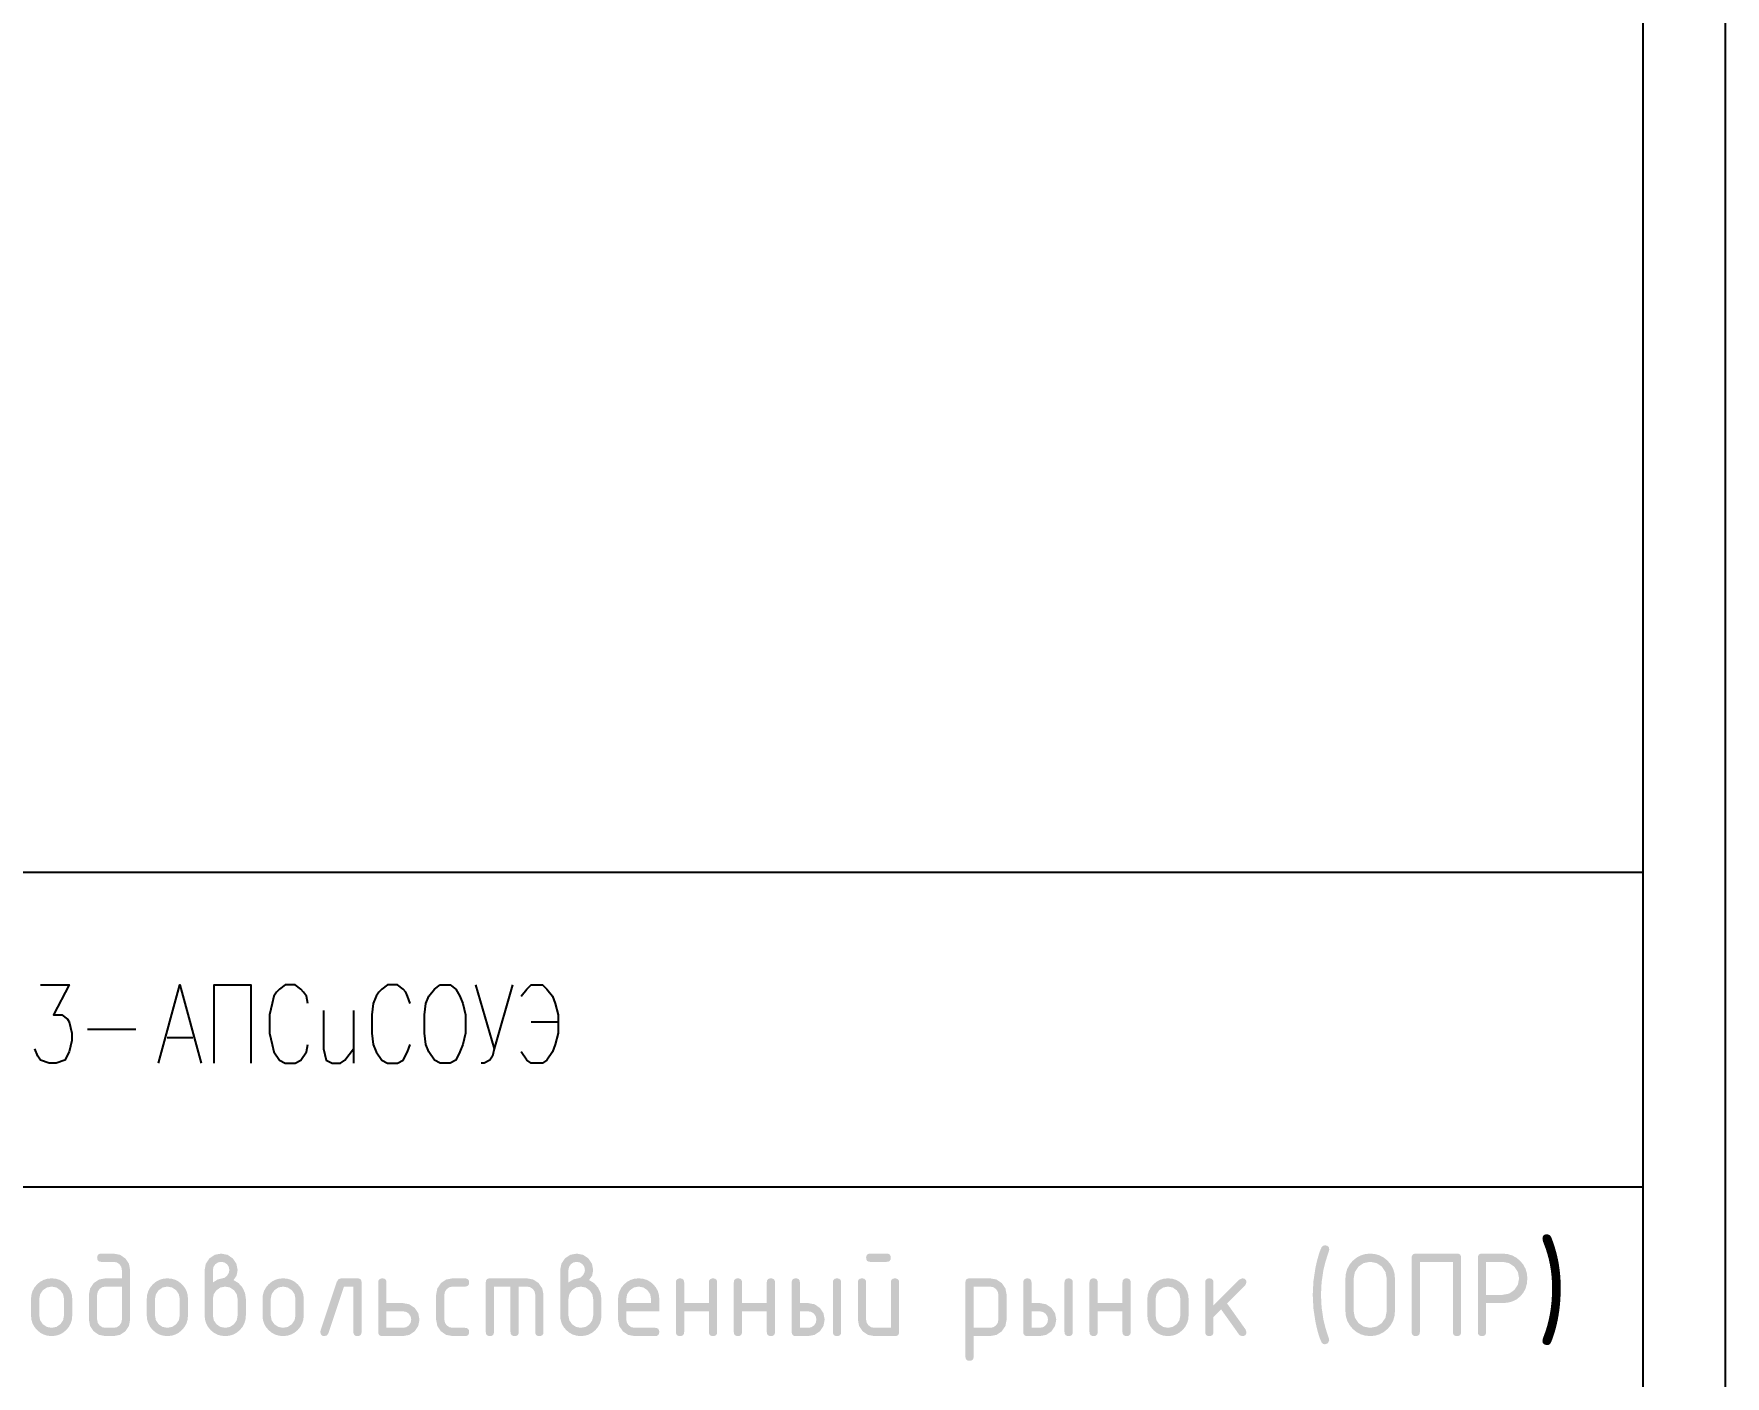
# Model space of a CAD drawing. Header units: millimetres. Extents: x 0 to 420, y 0 to 297.
# Drawn here: x 369.6 to 419.9, y 39 to 79 of the extents above; entities that cross this region are included whole.
import ezdxf

# ---------------------------------------------------------------- set-up
doc = ezdxf.new("R2010")
doc.units = ezdxf.units.MM
doc.layers.get('0').update_dxf_attribs({"linetype": 'CONTINUOUS'})
doc.styles.get("Standard").update_dxf_attribs({"font": 'STANDARD'})

msp = doc.modelspace()

# ---------------------------------------------------------------- hatches: boundary and pattern name
at = {"true_color": 0x000007}
for points in [[(407.910443, 41.445324), (407.928633, 41.074563), (407.983204, 40.706696), (408.045215, 40.454653), (408.146915, 40.138944), (408.156285, 40.094296), (408.118803, 40.007755), (408.031159, 39.971375), (407.966254, 39.985844), (407.92698, 40.029252), (407.877164, 40.149994), (407.830241, 40.292389), (407.786213, 40.456591), (407.745079, 40.642755), (407.685065, 41.040526), (407.665152, 41.445324), (407.685065, 41.849159), (407.745079, 42.246791), (407.786213, 42.433042), (407.830241, 42.597433), (407.877164, 42.740017), (407.92698, 42.860845), (407.966254, 42.904254), (408.031159, 42.918723), (408.085824, 42.910989), (408.124935, 42.887855), (408.148439, 42.849425), (408.156285, 42.795802), (408.146915, 42.751153), (408.045215, 42.435238), (407.983204, 42.183402), (407.928633, 41.81581)], [(410.732865, 42.672881), (411.960973, 42.672881), (412.014595, 42.665147), (412.053025, 42.642013), (412.076159, 42.603583), (412.083894, 42.54996), (412.083894, 40.340138), (412.076159, 40.286282), (412.053025, 40.247878), (412.014595, 40.224874), (411.960973, 40.217217), (411.907117, 40.224874), (411.868713, 40.247878), (411.845708, 40.286282), (411.838052, 40.340138), (411.838052, 42.42759), (410.855786, 42.42759), (410.855786, 40.340138), (410.848052, 40.286282), (410.824918, 40.247878), (410.786488, 40.224874), (410.732865, 40.217217), (410.679328, 40.224874), (410.641088, 40.247878), (410.618143, 40.286282), (410.610495, 40.340138), (410.610495, 42.54996), (410.618143, 42.603583), (410.641088, 42.642013), (410.679328, 42.665147)], [(378.72699, 41.936457), (379.218122, 41.936457), (379.271745, 41.928723), (379.310175, 41.905589), (379.333309, 41.867159), (379.341043, 41.813536), (379.341043, 40.340138), (379.333309, 40.286282), (379.310175, 40.247878), (379.271745, 40.224874), (379.218122, 40.217217), (379.164586, 40.224874), (379.126345, 40.247878), (379.103401, 40.286282), (379.095753, 40.340138), (379.095753, 41.690615), (378.814633, 41.690615), (378.351612, 40.301002), (378.308617, 40.238025), (378.235857, 40.217217), (378.18232, 40.224977), (378.144079, 40.248292), (378.121135, 40.287213), (378.113487, 40.341791), (378.118999, 40.379274), (378.60462, 41.835585), (378.651749, 41.911239)], [(381.805326, 41.445324), (381.805326, 40.70835), (381.82324, 40.614781), (381.877535, 40.535268), (381.957323, 40.480973), (382.051168, 40.463059), (382.41938, 40.463059), (382.473002, 40.455325), (382.511432, 40.432191), (382.534566, 40.393761), (382.542301, 40.340138), (382.534566, 40.286282), (382.511432, 40.247878), (382.473002, 40.224874), (382.41938, 40.217217), (382.051168, 40.217217), (381.860585, 40.25277), (381.702248, 40.35943), (381.595588, 40.517767), (381.560035, 40.70835), (381.560035, 41.445324), (381.595588, 41.635425), (381.702248, 41.793693), (381.860585, 41.900628), (382.051168, 41.936457), (382.41938, 41.936457), (382.473002, 41.928723), (382.511432, 41.905589), (382.534566, 41.867159), (382.542301, 41.813536), (382.534566, 41.759681), (382.511432, 41.721277), (382.473002, 41.698272), (382.41938, 41.690615), (382.051168, 41.690615), (381.956221, 41.672563), (381.876984, 41.618957), (381.823171, 41.539582)], [(383.161134, 41.936457), (384.266321, 41.936457), (384.455319, 41.900559), (384.614138, 41.793141), (384.721556, 41.634322), (384.757454, 41.445324), (384.757454, 40.340138), (384.749719, 40.286282), (384.726586, 40.247878), (384.688156, 40.224874), (384.634533, 40.217217), (384.580996, 40.224874), (384.542755, 40.247878), (384.519811, 40.286282), (384.512163, 40.340138), (384.512163, 41.445324), (384.494386, 41.54096), (384.441056, 41.62006), (384.361957, 41.672907), (384.266321, 41.690615), (384.02103, 41.690615), (384.02103, 40.340138), (384.013296, 40.286282), (383.990162, 40.247878), (383.951732, 40.224874), (383.898109, 40.217217), (383.844254, 40.224874), (383.805849, 40.247878), (383.782845, 40.286282), (383.775188, 40.340138), (383.775188, 41.690615), (383.284055, 41.690615), (383.284055, 40.340138), (383.276321, 40.286282), (383.253187, 40.247878), (383.214757, 40.224874), (383.161134, 40.217217), (383.107597, 40.224874), (383.069357, 40.247878), (383.046413, 40.286282), (383.038764, 40.340138), (383.038764, 41.813536), (383.046413, 41.867159), (383.069357, 41.905589), (383.107597, 41.928723)], [(388.946787, 40.954192), (388.946787, 40.340138), (388.939053, 40.286282), (388.915919, 40.247878), (388.877489, 40.224874), (388.823866, 40.217217), (388.770329, 40.224874), (388.732089, 40.247878), (388.709144, 40.286282), (388.701496, 40.340138), (388.701496, 41.813536), (388.709144, 41.867159), (388.732089, 41.905589), (388.770329, 41.928723), (388.823866, 41.936457), (388.877489, 41.928723), (388.915919, 41.905589), (388.939053, 41.867159), (388.946787, 41.813536), (388.946787, 41.199482), (389.683762, 41.199482), (389.683762, 41.813536), (389.69141, 41.867159), (389.714354, 41.905589), (389.752595, 41.928723), (389.806132, 41.936457), (389.859755, 41.928723), (389.898185, 41.905589), (389.921319, 41.867159), (389.929053, 41.813536), (389.929053, 40.340138), (389.921319, 40.286282), (389.898185, 40.247878), (389.859755, 40.224874), (389.806132, 40.217217), (389.752595, 40.224874), (389.714354, 40.247878), (389.69141, 40.286282), (389.683762, 40.340138), (389.683762, 40.954192)], [(390.670061, 40.954192), (390.670061, 40.340138), (390.662327, 40.286282), (390.639193, 40.247878), (390.600763, 40.224874), (390.54714, 40.217217), (390.493603, 40.224874), (390.455363, 40.247878), (390.432418, 40.286282), (390.42477, 40.340138), (390.42477, 41.813536), (390.432418, 41.867159), (390.455363, 41.905589), (390.493603, 41.928723), (390.54714, 41.936457), (390.600763, 41.928723), (390.639193, 41.905589), (390.662327, 41.867159), (390.670061, 41.813536), (390.670061, 41.199482), (391.407036, 41.199482), (391.407036, 41.813536), (391.414684, 41.867159), (391.437628, 41.905589), (391.475869, 41.928723), (391.529406, 41.936457), (391.583029, 41.928723), (391.621459, 41.905589), (391.644593, 41.867159), (391.652327, 41.813536), (391.652327, 40.340138), (391.644593, 40.286282), (391.621459, 40.247878), (391.583029, 40.224874), (391.529406, 40.217217), (391.475869, 40.224874), (391.437628, 40.247878), (391.414684, 40.286282), (391.407036, 40.340138), (391.407036, 40.954192)], [(401.261892, 40.954192), (401.261892, 40.340138), (401.254157, 40.286282), (401.231024, 40.247878), (401.192593, 40.224874), (401.138971, 40.217217), (401.085434, 40.224874), (401.047193, 40.247878), (401.024249, 40.286282), (401.016601, 40.340138), (401.016601, 41.813536), (401.024249, 41.867159), (401.047193, 41.905589), (401.085434, 41.928723), (401.138971, 41.936457), (401.192593, 41.928723), (401.231024, 41.905589), (401.254157, 41.867159), (401.261892, 41.813536), (401.261892, 41.199482), (401.998866, 41.199482), (401.998866, 41.813536), (402.006515, 41.867159), (402.029459, 41.905589), (402.067699, 41.928723), (402.121236, 41.936457), (402.174859, 41.928723), (402.213289, 41.905589), (402.236423, 41.867159), (402.244157, 41.813536), (402.244157, 40.340138), (402.236423, 40.286282), (402.213289, 40.247878), (402.174859, 40.224874), (402.121236, 40.217217), (402.067699, 40.224874), (402.029459, 40.247878), (402.006515, 40.286282), (401.998866, 40.340138), (401.998866, 40.954192)], [(404.70844, 41.128927), (405.480692, 41.900628), (405.567784, 41.936457), (405.621407, 41.928723), (405.659837, 41.905589), (405.682971, 41.867159), (405.690705, 41.813536), (405.653774, 41.728098), (405.114134, 41.188458), (405.666452, 40.410693), (405.690705, 40.337933), (405.682971, 40.28512), (405.659837, 40.247396), (405.621407, 40.224762), (405.567784, 40.217217), (405.509562, 40.23017), (405.465809, 40.269582), (404.937194, 41.011518), (404.70844, 40.782764), (404.70844, 40.340138), (404.700705, 40.286282), (404.677572, 40.247878), (404.639141, 40.224874), (404.585519, 40.217217), (404.531982, 40.224874), (404.493741, 40.247878), (404.470797, 40.286282), (404.463149, 40.340138), (404.463149, 41.813536), (404.470797, 41.867159), (404.493741, 41.905589), (404.531982, 41.928723), (404.585519, 41.936457), (404.639141, 41.928723), (404.677572, 41.905589), (404.700705, 41.867159), (404.70844, 41.813536)]]:
    msp.add_hatch(color=0, dxfattribs=at).paths.add_polyline_path(points, flags=0)
h = msp.add_hatch(color=0, dxfattribs=at)
h.paths.add_polyline_path([(372.447947, 42.181748), (372.447947, 40.70835), (372.412049, 40.517767), (372.304631, 40.35943), (372.145812, 40.25277), (371.956815, 40.217217), (371.711524, 40.217217), (371.520941, 40.252908), (371.362604, 40.360533), (371.255944, 40.518938), (371.220391, 40.70835), (371.220391, 41.445324), (371.256013, 41.635425), (371.363156, 41.793693), (371.521837, 41.900628), (371.711524, 41.936457), (372.202657, 41.936457), (372.202657, 42.181748), (372.18488, 42.277384), (372.13155, 42.356483), (372.05245, 42.409813), (371.956815, 42.42759), (371.588603, 42.42759), (371.534747, 42.435238), (371.496343, 42.458183), (371.473338, 42.496423), (371.465682, 42.54996), (371.473338, 42.603583), (371.496343, 42.642013), (371.534747, 42.665147), (371.588603, 42.672881), (371.956815, 42.672881), (372.147397, 42.636983), (372.305734, 42.529565), (372.412394, 42.370746)], flags=0)
h.paths.add_polyline_path([(372.202657, 40.70835), (372.202657, 41.690615), (371.711524, 41.690615), (371.616577, 41.672563), (371.53734, 41.618957), (371.483527, 41.539582), (371.465682, 41.445324), (371.465682, 40.70835), (371.483596, 40.614781), (371.537891, 40.535268), (371.617679, 40.480973), (371.711524, 40.463059), (371.956815, 40.463059), (372.051555, 40.480836), (372.130999, 40.534166), (372.184604, 40.613403)], flags=0)
h = msp.add_hatch(color=0, dxfattribs=at)
h.paths.add_polyline_path([(374.91223, 41.813536), (375.061954, 41.905589), (375.198862, 41.936457), (375.272104, 41.957679), (375.339973, 42.021896), (375.387377, 42.101615), (375.403363, 42.181748), (375.385655, 42.277384), (375.332807, 42.356483), (375.253708, 42.409813), (375.158072, 42.42759), (375.063125, 42.409538), (374.983888, 42.355932), (374.930075, 42.276488), (374.91223, 42.181748)], flags=0)
h.paths.add_polyline_path([(375.526284, 41.885745), (375.677868, 41.793968), (375.794725, 41.66085), (375.869415, 41.498861), (375.894495, 41.322403), (375.894495, 40.831271), (375.883238, 40.707652), (375.849502, 40.593904), (375.793339, 40.489974), (375.714799, 40.395811), (375.620343, 40.317676), (375.516431, 40.261865), (375.403113, 40.228379), (375.280442, 40.217217), (375.157142, 40.228388), (375.043557, 40.261934), (374.939687, 40.317908), (374.845533, 40.396362), (374.767398, 40.490826), (374.711587, 40.594799), (374.678101, 40.708281), (374.666939, 40.831271), (374.666939, 42.181748), (374.702561, 42.372331), (374.809704, 42.530667), (374.968385, 42.637328), (375.158072, 42.672881), (375.348172, 42.636983), (375.50644, 42.529565), (375.613376, 42.370746), (375.649205, 42.181748), (375.618336, 42.01473)], flags=0)
h.paths.add_polyline_path([(375.649205, 40.831271), (375.649205, 41.322403), (375.622333, 41.463652), (375.541718, 41.582577), (375.422655, 41.663468), (375.280442, 41.690615), (375.137815, 41.663468), (375.019165, 41.582577), (374.938826, 41.463652), (374.91223, 41.322403), (374.91223, 40.831271), (374.938826, 40.688644), (375.019165, 40.569995), (375.137815, 40.489655), (375.280442, 40.463059), (375.422655, 40.489931), (375.541718, 40.570546), (375.622333, 40.689539)], flags=0)
h = msp.add_hatch(color=0, dxfattribs=at)
h.paths.add_polyline_path([(385.500239, 41.813536), (385.649963, 41.905589), (385.786871, 41.936457), (385.860114, 41.957679), (385.927982, 42.021896), (385.975387, 42.101615), (385.991372, 42.181748), (385.973664, 42.277384), (385.920816, 42.356483), (385.841717, 42.409813), (385.746081, 42.42759), (385.651134, 42.409538), (385.571897, 42.355932), (385.518085, 42.276488), (385.500239, 42.181748)], flags=0)
h.paths.add_polyline_path([(386.114293, 41.885745), (386.265877, 41.793968), (386.382735, 41.66085), (386.457424, 41.498861), (386.482505, 41.322403), (386.482505, 40.831271), (386.471248, 40.707652), (386.437512, 40.593904), (386.381348, 40.489974), (386.302809, 40.395811), (386.208353, 40.317676), (386.10444, 40.261865), (385.991122, 40.228379), (385.868451, 40.217217), (385.745151, 40.228388), (385.631566, 40.261934), (385.527697, 40.317908), (385.433542, 40.396362), (385.355407, 40.490826), (385.299597, 40.594799), (385.26611, 40.708281), (385.254948, 40.831271), (385.254948, 42.181748), (385.290571, 42.372331), (385.397713, 42.530667), (385.556394, 42.637328), (385.746081, 42.672881), (385.936182, 42.636983), (386.094449, 42.529565), (386.201385, 42.370746), (386.237214, 42.181748), (386.206346, 42.01473)], flags=0)
h.paths.add_polyline_path([(386.237214, 40.831271), (386.237214, 41.322403), (386.210342, 41.463652), (386.129727, 41.582577), (386.010664, 41.663468), (385.868451, 41.690615), (385.725824, 41.663468), (385.607175, 41.582577), (385.526835, 41.463652), (385.500239, 41.322403), (385.500239, 40.831271), (385.526835, 40.688644), (385.607175, 40.569995), (385.725824, 40.489655), (385.868451, 40.463059), (386.010664, 40.489931), (386.129727, 40.570546), (386.210342, 40.689539)], flags=0)
h = msp.add_hatch(color=0, dxfattribs=at)
h.paths.add_polyline_path([(395.34724, 41.813536), (395.34724, 40.340138), (395.339506, 40.286282), (395.316372, 40.247878), (395.277942, 40.224874), (395.224319, 40.217217), (394.610817, 40.217217), (394.420234, 40.25277), (394.261897, 40.35943), (394.155237, 40.517767), (394.119684, 40.70835), (394.119684, 41.813536), (394.127332, 41.867159), (394.150276, 41.905589), (394.188517, 41.928723), (394.242054, 41.936457), (394.295676, 41.928723), (394.334107, 41.905589), (394.35724, 41.867159), (394.364975, 41.813536), (394.364975, 40.70835), (394.382889, 40.614781), (394.437184, 40.535268), (394.516972, 40.480973), (394.610817, 40.463059), (395.101949, 40.463059), (395.101949, 41.813536), (395.109598, 41.867159), (395.132542, 41.905589), (395.170782, 41.928723), (395.224319, 41.936457), (395.277942, 41.928723), (395.316372, 41.905589), (395.339506, 41.867159)], flags=0)
h.paths.add_polyline_path([(394.976824, 42.42759), (394.487896, 42.42759), (394.43404, 42.435238), (394.395636, 42.458183), (394.372631, 42.496423), (394.364975, 42.54996), (394.372631, 42.603583), (394.395636, 42.642013), (394.43404, 42.665147), (394.487896, 42.672881), (394.976824, 42.672881), (395.030446, 42.665147), (395.068876, 42.642013), (395.09201, 42.603583), (395.099745, 42.54996), (395.09201, 42.496423), (395.068876, 42.458183), (395.030446, 42.435238)], flags=0)
h = msp.add_hatch(color=0, dxfattribs=at)
h.paths.add_polyline_path([(409.866412, 40.954192), (409.866412, 41.936457), (409.830859, 42.126558), (409.724199, 42.284825), (409.565862, 42.391761), (409.375279, 42.42759), (409.184697, 42.391761), (409.02636, 42.284825), (408.9197, 42.126558), (408.884146, 41.936457), (408.884146, 40.954192), (408.9197, 40.763609), (409.02636, 40.605272), (409.184697, 40.498612), (409.375279, 40.463059), (409.565862, 40.498612), (409.724199, 40.605272), (409.830859, 40.763609)], flags=0)
h.paths.add_polyline_path([(410.112254, 40.954192), (410.098723, 40.806905), (410.058166, 40.670936), (409.990634, 40.546232), (409.896178, 40.432742), (409.782696, 40.338372), (409.658053, 40.271029), (409.522247, 40.230661), (409.375279, 40.217217), (409.228311, 40.230661), (409.092506, 40.271029), (408.967862, 40.338372), (408.854381, 40.432742), (408.760011, 40.546232), (408.692668, 40.670936), (408.6523, 40.806905), (408.638856, 40.954192), (408.638856, 41.936457), (408.6523, 42.083106), (408.692668, 42.218748), (408.760011, 42.343332), (408.854381, 42.456805), (408.967862, 42.55126), (409.092506, 42.618793), (409.228311, 42.65935), (409.375279, 42.672881), (409.522962, 42.659445), (409.659224, 42.619137), (409.784014, 42.551958), (409.89728, 42.457907), (409.991331, 42.344649), (410.058511, 42.21992), (410.098818, 42.083821), (410.112254, 41.936457)], flags=0)
h = msp.add_hatch(color=0, dxfattribs=at)
h.paths.add_polyline_path([(412.704504, 42.672881), (413.318558, 42.672881), (413.466241, 42.659445), (413.602503, 42.619137), (413.727293, 42.551958), (413.840559, 42.457907), (413.93461, 42.344649), (414.001789, 42.21992), (414.042097, 42.083821), (414.055533, 41.936457), (414.042717, 41.780394), (414.00427, 41.639628), (413.940191, 41.514157), (413.850481, 41.403983), (413.740393, 41.314359), (413.615112, 41.25047), (413.474535, 41.212212), (413.318558, 41.199482), (412.827425, 41.199482), (412.827425, 40.340138), (412.819691, 40.286282), (412.796557, 40.247878), (412.758127, 40.224874), (412.704504, 40.217217), (412.650968, 40.224874), (412.612727, 40.247878), (412.589783, 40.286282), (412.582135, 40.340138), (412.582135, 42.54996), (412.589783, 42.603583), (412.612727, 42.642013), (412.650968, 42.665147)], flags=0)
h.paths.add_polyline_path([(412.827425, 42.42759), (412.827425, 41.445324), (413.318558, 41.445324), (413.509141, 41.480878), (413.667477, 41.587538), (413.774138, 41.745875), (413.809691, 41.936457), (413.774138, 42.126558), (413.667477, 42.284825), (413.509141, 42.391761), (413.318558, 42.42759)], flags=0)
h = msp.add_hatch(color=0, dxfattribs=at)
h.paths.add_polyline_path([(369.497117, 40.831271), (369.497117, 41.322403), (369.508288, 41.444997), (369.541834, 41.558186), (369.597808, 41.662073), (369.676262, 41.756761), (369.770718, 41.835301), (369.87463, 41.891464), (369.987948, 41.9252), (370.11062, 41.936457), (370.234634, 41.925304), (370.348676, 41.891878), (370.452692, 41.836231), (370.546631, 41.758415), (370.624447, 41.664476), (370.680094, 41.56046), (370.71352, 41.446418), (370.724673, 41.322403), (370.724673, 40.831271), (370.713416, 40.708281), (370.67968, 40.594799), (370.623517, 40.490826), (370.544977, 40.396362), (370.450521, 40.317908), (370.346609, 40.261934), (370.233291, 40.228388), (370.11062, 40.217217), (369.987948, 40.228388), (369.87463, 40.261934), (369.770718, 40.317908), (369.676262, 40.396362), (369.597808, 40.490826), (369.541834, 40.594799), (369.508288, 40.708281)], flags=0)
h.paths.add_polyline_path([(370.479383, 40.831271), (370.479383, 41.322403), (370.452235, 41.463652), (370.371344, 41.582577), (370.251937, 41.663468), (370.11062, 41.690615), (369.969371, 41.663468), (369.850446, 41.582577), (369.769348, 41.463652), (369.742408, 41.322403), (369.742408, 40.831271), (369.769004, 40.688644), (369.849343, 40.569995), (369.967993, 40.489655), (370.11062, 40.463059), (370.251937, 40.489931), (370.371344, 40.570546), (370.452235, 40.689539)], flags=0)
h = msp.add_hatch(color=0, dxfattribs=at)
h.paths.add_polyline_path([(372.943665, 40.831271), (372.943665, 41.322403), (372.954836, 41.444997), (372.988382, 41.558186), (373.044356, 41.662073), (373.12281, 41.756761), (373.217266, 41.835301), (373.321178, 41.891464), (373.434496, 41.9252), (373.557168, 41.936457), (373.681182, 41.925304), (373.795224, 41.891878), (373.89924, 41.836231), (373.993179, 41.758415), (374.070995, 41.664476), (374.126642, 41.56046), (374.160068, 41.446418), (374.171221, 41.322403), (374.171221, 40.831271), (374.159964, 40.708281), (374.126228, 40.594799), (374.070065, 40.490826), (373.991525, 40.396362), (373.897069, 40.317908), (373.793157, 40.261934), (373.679839, 40.228388), (373.557168, 40.217217), (373.434496, 40.228388), (373.321178, 40.261934), (373.217266, 40.317908), (373.12281, 40.396362), (373.044356, 40.490826), (372.988382, 40.594799), (372.954836, 40.708281)], flags=0)
h.paths.add_polyline_path([(373.925931, 40.831271), (373.925931, 41.322403), (373.898783, 41.463652), (373.817892, 41.582577), (373.698485, 41.663468), (373.557168, 41.690615), (373.415919, 41.663468), (373.296994, 41.582577), (373.215896, 41.463652), (373.188956, 41.322403), (373.188956, 40.831271), (373.215552, 40.688644), (373.295891, 40.569995), (373.414541, 40.489655), (373.557168, 40.463059), (373.698485, 40.489931), (373.817892, 40.570546), (373.898783, 40.689539)], flags=0)
h = msp.add_hatch(color=0, dxfattribs=at)
h.paths.add_polyline_path([(376.390213, 40.831271), (376.390213, 41.322403), (376.401384, 41.444997), (376.43493, 41.558186), (376.490904, 41.662073), (376.569358, 41.756761), (376.663814, 41.835301), (376.767726, 41.891464), (376.881044, 41.9252), (377.003716, 41.936457), (377.12773, 41.925304), (377.241772, 41.891878), (377.345788, 41.836231), (377.439727, 41.758415), (377.517543, 41.664476), (377.57319, 41.56046), (377.606616, 41.446418), (377.617769, 41.322403), (377.617769, 40.831271), (377.606512, 40.708281), (377.572776, 40.594799), (377.516613, 40.490826), (377.438073, 40.396362), (377.343617, 40.317908), (377.239705, 40.261934), (377.126387, 40.228388), (377.003716, 40.217217), (376.881044, 40.228388), (376.767726, 40.261934), (376.663814, 40.317908), (376.569358, 40.396362), (376.490904, 40.490826), (376.43493, 40.594799), (376.401384, 40.708281)], flags=0)
h.paths.add_polyline_path([(377.372479, 40.831271), (377.372479, 41.322403), (377.345331, 41.463652), (377.26444, 41.582577), (377.145033, 41.663468), (377.003716, 41.690615), (376.862467, 41.663468), (376.743542, 41.582577), (376.662444, 41.463652), (376.635504, 41.322403), (376.635504, 40.831271), (376.6621, 40.688644), (376.742439, 40.569995), (376.861089, 40.489655), (377.003716, 40.463059), (377.145033, 40.489931), (377.26444, 40.570546), (377.345331, 40.689539)], flags=0)
h = msp.add_hatch(color=0, dxfattribs=at)
h.paths.add_polyline_path([(381.064317, 40.70835), (381.028764, 40.517767), (380.922104, 40.35943), (380.763767, 40.25277), (380.573185, 40.217217), (379.959131, 40.217217), (379.905594, 40.224874), (379.867353, 40.247878), (379.844409, 40.286282), (379.836761, 40.340138), (379.836761, 41.813536), (379.844409, 41.867159), (379.867353, 41.905589), (379.905594, 41.928723), (379.959131, 41.936457), (380.012754, 41.928723), (380.051184, 41.905589), (380.074317, 41.867159), (380.082052, 41.813536), (380.082052, 41.199482), (380.573185, 41.199482), (380.763767, 41.163585), (380.922104, 41.056166), (381.028764, 40.897348)], flags=0)
h.paths.add_polyline_path([(380.819027, 40.70835), (380.80125, 40.803986), (380.74792, 40.883085), (380.66882, 40.936415), (380.573185, 40.954192), (380.082052, 40.954192), (380.082052, 40.463059), (380.573185, 40.463059), (380.667925, 40.480836), (380.747369, 40.534166), (380.800974, 40.613403)], flags=0)
h = msp.add_hatch(color=0, dxfattribs=at)
h.paths.add_polyline_path([(387.591725, 41.690615), (387.450476, 41.663468), (387.331551, 41.582577), (387.250454, 41.463652), (387.223513, 41.322403), (387.223513, 41.199482), (387.960488, 41.199482), (387.960488, 41.322403), (387.933341, 41.463652), (387.85245, 41.582577), (387.733043, 41.663468)], flags=0)
h.paths.add_polyline_path([(387.223513, 40.954192), (387.223513, 40.70835), (387.241428, 40.614781), (387.295722, 40.535268), (387.375511, 40.480973), (387.469355, 40.463059), (388.082858, 40.463059), (388.136481, 40.455325), (388.174911, 40.432191), (388.198045, 40.393761), (388.205779, 40.340138), (388.198045, 40.286282), (388.174911, 40.247878), (388.136481, 40.224874), (388.082858, 40.217217), (387.469355, 40.217217), (387.278772, 40.25277), (387.120436, 40.35943), (387.013776, 40.517767), (386.978222, 40.70835), (386.978222, 41.322403), (386.989393, 41.444997), (387.02294, 41.558186), (387.078914, 41.662073), (387.157367, 41.756761), (387.251823, 41.835301), (387.355736, 41.891464), (387.469054, 41.9252), (387.591725, 41.936457), (387.71574, 41.925304), (387.829781, 41.891878), (387.933797, 41.836231), (388.027736, 41.758415), (388.105552, 41.664476), (388.161199, 41.56046), (388.194625, 41.446418), (388.205779, 41.322403), (388.205779, 40.954192)], flags=0)
h = msp.add_hatch(color=0, dxfattribs=at)
h.paths.add_polyline_path([(393.13031, 40.70835), (393.094481, 40.517767), (392.987545, 40.35943), (392.829278, 40.25277), (392.639177, 40.217217), (392.270414, 40.217217), (392.216877, 40.224874), (392.178637, 40.247878), (392.155692, 40.286282), (392.148044, 40.340138), (392.148044, 41.813536), (392.155692, 41.867159), (392.178637, 41.905589), (392.216877, 41.928723), (392.270414, 41.936457), (392.324037, 41.928723), (392.362467, 41.905589), (392.385601, 41.867159), (392.393335, 41.813536), (392.393335, 41.199482), (392.639177, 41.199482), (392.829278, 41.163929), (392.987545, 41.057269), (393.094481, 40.898932)], flags=0)
h.paths.add_polyline_path([(392.884468, 40.70835), (392.86676, 40.803986), (392.813912, 40.883085), (392.734813, 40.936415), (392.639177, 40.954192), (392.393335, 40.954192), (392.393335, 40.463059), (392.639177, 40.463059), (392.733435, 40.480836), (392.81281, 40.534166), (392.866416, 40.613403)], flags=0)
h.paths.add_polyline_path([(393.375601, 41.813536), (393.383257, 41.867159), (393.406262, 41.905589), (393.444666, 41.928723), (393.498522, 41.936457), (393.552145, 41.928723), (393.590575, 41.905589), (393.613709, 41.867159), (393.621443, 41.813536), (393.621443, 40.340138), (393.613709, 40.286282), (393.590575, 40.247878), (393.552145, 40.224874), (393.498522, 40.217217), (393.444666, 40.224874), (393.406262, 40.247878), (393.383257, 40.286282), (393.375601, 40.340138)], flags=0)
h = msp.add_hatch(color=0, dxfattribs=at)
h.paths.add_polyline_path([(397.321687, 41.813536), (397.329335, 41.867159), (397.35228, 41.905589), (397.39052, 41.928723), (397.444057, 41.936457), (398.058111, 41.936457), (398.248694, 41.900628), (398.40703, 41.793693), (398.51369, 41.635425), (398.549244, 41.445324), (398.549244, 40.70835), (398.51369, 40.518938), (398.40703, 40.360533), (398.248694, 40.252908), (398.058111, 40.217217), (397.566978, 40.217217), (397.566978, 39.603163), (397.559244, 39.54954), (397.53611, 39.51111), (397.49768, 39.487976), (397.444057, 39.480242), (397.39052, 39.487976), (397.35228, 39.51111), (397.329335, 39.54954), (397.321687, 39.603163)], flags=0)
h.paths.add_polyline_path([(397.566978, 41.690615), (397.566978, 40.463059), (398.058111, 40.463059), (398.152851, 40.480836), (398.232295, 40.534166), (398.285901, 40.613403), (398.303953, 40.70835), (398.303953, 41.445324), (398.286176, 41.54096), (398.232846, 41.62006), (398.153747, 41.672907), (398.058111, 41.690615)], flags=0)
h = msp.add_hatch(color=0, dxfattribs=at)
h.paths.add_polyline_path([(400.027227, 40.70835), (399.991398, 40.517767), (399.884462, 40.35943), (399.726195, 40.25277), (399.536094, 40.217217), (399.167331, 40.217217), (399.113794, 40.224874), (399.075554, 40.247878), (399.052609, 40.286282), (399.044961, 40.340138), (399.044961, 41.813536), (399.052609, 41.867159), (399.075554, 41.905589), (399.113794, 41.928723), (399.167331, 41.936457), (399.220954, 41.928723), (399.259384, 41.905589), (399.282518, 41.867159), (399.290252, 41.813536), (399.290252, 41.199482), (399.536094, 41.199482), (399.726195, 41.163929), (399.884462, 41.057269), (399.991398, 40.898932)], flags=0)
h.paths.add_polyline_path([(399.781385, 40.70835), (399.763677, 40.803986), (399.710829, 40.883085), (399.63173, 40.936415), (399.536094, 40.954192), (399.290252, 40.954192), (399.290252, 40.463059), (399.536094, 40.463059), (399.630352, 40.480836), (399.709727, 40.534166), (399.763333, 40.613403)], flags=0)
h.paths.add_polyline_path([(400.272518, 41.813536), (400.280174, 41.867159), (400.303179, 41.905589), (400.341583, 41.928723), (400.395439, 41.936457), (400.449062, 41.928723), (400.487492, 41.905589), (400.510626, 41.867159), (400.51836, 41.813536), (400.51836, 40.340138), (400.510626, 40.286282), (400.487492, 40.247878), (400.449062, 40.224874), (400.395439, 40.217217), (400.341583, 40.224874), (400.303179, 40.247878), (400.280174, 40.286282), (400.272518, 40.340138)], flags=0)
h = msp.add_hatch(color=0, dxfattribs=at)
h.paths.add_polyline_path([(402.739875, 40.831271), (402.739875, 41.322403), (402.751046, 41.444997), (402.784592, 41.558186), (402.840566, 41.662073), (402.91902, 41.756761), (403.013476, 41.835301), (403.117388, 41.891464), (403.230706, 41.9252), (403.353377, 41.936457), (403.477392, 41.925304), (403.591433, 41.891878), (403.69545, 41.836231), (403.789389, 41.758415), (403.867205, 41.664476), (403.922852, 41.56046), (403.956278, 41.446418), (403.967431, 41.322403), (403.967431, 40.831271), (403.956174, 40.708281), (403.922438, 40.594799), (403.866275, 40.490826), (403.787735, 40.396362), (403.693279, 40.317908), (403.589366, 40.261934), (403.476049, 40.228388), (403.353377, 40.217217), (403.230706, 40.228388), (403.117388, 40.261934), (403.013476, 40.317908), (402.91902, 40.396362), (402.840566, 40.490826), (402.784592, 40.594799), (402.751046, 40.708281)], flags=0)
h.paths.add_polyline_path([(403.72214, 40.831271), (403.72214, 41.322403), (403.694993, 41.463652), (403.614102, 41.582577), (403.494695, 41.663468), (403.353377, 41.690615), (403.212128, 41.663468), (403.093204, 41.582577), (403.012106, 41.463652), (402.985166, 41.322403), (402.985166, 40.831271), (403.011762, 40.688644), (403.092101, 40.569995), (403.21075, 40.489655), (403.353377, 40.463059), (403.494695, 40.489931), (403.614102, 40.570546), (403.694993, 40.689539)], flags=0)

# ---------------------------------------------------------------- linework, layer by layer
at = {"color": 0, "true_color": 0x000007}
for points in [[(0, 0), (0, 296.587333), (419.946667, 296.587333), (419.946667, 0)], [(381.677333, 50.673), (381.973667, 50.673), (382.143, 50.546), (382.27, 50.334333), (382.354667, 50.122667), (382.439333, 49.784), (382.439333, 49.233667), (382.354667, 48.895), (382.27, 48.683333), (382.143, 48.429333), (381.973667, 48.344667), (381.677333, 48.344667), (381.508, 48.429333), (381.338667, 48.683333), (381.254, 48.895), (381.211667, 49.233667), (381.211667, 49.784), (381.254, 50.122667), (381.338667, 50.334333), (381.508, 50.546)]]:
    msp.add_lwpolyline(points, close=True, dxfattribs=at)
for points in [[(9.948333, 2.455333), (9.948333, 294.132), (417.491333, 294.132), (417.491333, 2.455333), (3.937, 2.455333)], [(417.491333, 54.017333), (244.094, 54.017333)], [(417.491333, 54.017333), (417.491333, 2.455333)], [(369.781667, 50.673), (370.628333, 50.673), (370.162667, 49.784), (370.416667, 49.784), (370.586, 49.657), (370.628333, 49.572333), (370.713, 49.233667), (370.713, 49.022), (370.628333, 48.683333), (370.501333, 48.429333), (370.247333, 48.344667), (370.035667, 48.344667), (369.781667, 48.429333), (369.697, 48.556333), (369.612333, 48.768)], [(373.295333, 48.344667), (373.930333, 50.673), (374.565333, 48.344667)], [(374.946333, 48.344667), (374.946333, 50.673), (376.047, 50.673), (376.047, 48.344667)], [(377.740333, 50.122667), (377.698, 50.334333), (377.613333, 50.461333), (377.528667, 50.546), (377.359333, 50.673), (377.063, 50.673), (376.893667, 50.546), (376.809, 50.461333), (376.724333, 50.334333), (376.682, 50.122667), (376.597333, 49.784), (376.597333, 49.233667), (376.682, 48.895), (376.724333, 48.683333), (376.893667, 48.429333), (377.063, 48.344667), (377.359333, 48.344667), (377.528667, 48.429333), (377.698, 48.683333), (377.740333, 48.895)], [(380.788333, 50.122667), (380.703667, 50.334333), (380.661333, 50.461333), (380.576667, 50.546), (380.407333, 50.673), (380.111, 50.673), (379.941667, 50.546), (379.857, 50.461333), (379.772333, 50.334333), (379.687667, 50.122667), (379.645333, 49.784), (379.645333, 49.233667), (379.687667, 48.895), (379.772333, 48.683333), (379.941667, 48.429333), (380.111, 48.344667), (380.407333, 48.344667), (380.576667, 48.429333), (380.703667, 48.683333), (380.788333, 48.895)], [(382.735667, 50.673), (383.286, 48.768)], [(383.836333, 50.673), (383.286, 48.768), (383.243667, 48.556333), (383.159, 48.429333), (382.989667, 48.344667), (382.905, 48.344667)], [(384.090333, 50.334333), (384.259667, 50.546), (384.386667, 50.673), (384.725333, 50.673), (384.852333, 50.546), (385.021667, 50.334333), (385.106333, 50.122667), (385.191, 49.784), (385.191, 49.233667), (385.106333, 48.895), (385.021667, 48.683333), (384.852333, 48.429333), (384.725333, 48.344667), (384.386667, 48.344667), (384.259667, 48.429333), (384.090333, 48.683333)], [(378.206, 49.911), (378.206, 48.768), (378.290667, 48.429333), (378.46, 48.344667), (378.714, 48.344667), (378.841, 48.429333), (379.095, 48.768)], [(379.095, 49.911), (379.095, 48.344667)], [(371.178667, 49.360667), (372.618, 49.360667)], [(384.386667, 49.572333), (385.191, 49.572333)], [(373.549333, 49.106667), (374.311333, 49.106667)], [(305.011667, 44.661667), (417.491333, 44.661667)]]:
    msp.add_lwpolyline(points, dxfattribs=at)

# ---------------------------------------------------------------- texts
at = {"color": 0, "true_color": 0x000007, "insert": (414.31993, 42.960096), "char_height": 2.742878, "width": 0.30476391, "attachment_point": 1}
msp.add_mtext(')', dxfattribs=at)

doc.saveas('drawing.dxf')
